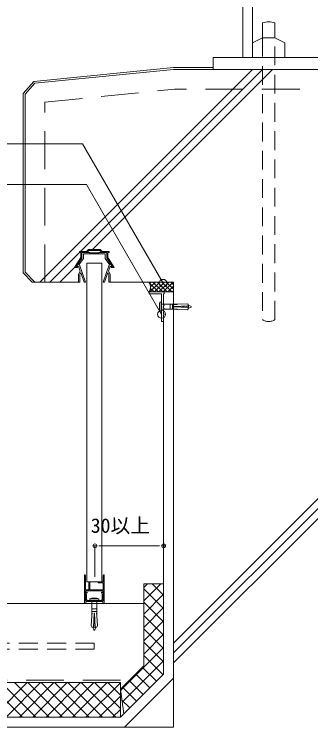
# Model space of a CAD drawing. Units: millimetres, scale not verified. Extents: x -1380 to 1380, y -955 to 955.
# Drawn here: x -311 to -11, y -410 to 311 of the extents above; entities that cross this region are included whole.
import ezdxf
from ezdxf.enums import TextEntityAlignment as Align

# ---------------------------------------------------------------- set-up
doc = ezdxf.new("R2010")
doc.units = ezdxf.units.MM
doc.header["$LTSCALE"] = 3
doc.linetypes.add('USER1', pattern=[19.05, 12.7, -6.35])
doc.linetypes.add('USER2', pattern=[9.525, 6.35, -3.175])
for name, color, linetype, lineweight in [('0-0_0', 7, 'Continuous', 9), ('0-1_HATCH', 9, 'Continuous', 18), ('0-3_KUTAI', 3, 'Continuous', 18), ('0-4_BOUSUI', 1, 'Continuous', 18), ('0-5_MOJI', 7, 'Continuous', 18), ('0-6_sunpo', 7, 'Continuous', 18), ('0-7_KANAMONO_SCREW', 4, 'Continuous', 18), ('0-8_dannnetu', 6, 'Continuous', 18), ('0-9_KANAMONO', 4, 'Continuous', 18), ('0-B_TENSEN', 4, 'USER2', 18), ('0-C_BUHIN', 7, 'Continuous', 9), ('0-D_bousui2', 7, 'USER1', 9)]:
    doc.layers.add(name, color=color, linetype=linetype, lineweight=lineweight)
doc.styles.add('ＭＳ ゴシック', font='')
doc.styles.get('ＭＳ ゴシック').set_extended_font_data('MS Gothic')

# ---------------------------------------------------------------- blocks, each defined once
blk = doc.blocks.new('_DOT')
at = {"layer": '0-0_0'}
for p, q in [((-0.5, 0), (-1, 0)), ((0.25, 0), (-0.25, 0))]:
    blk.add_line(p, q, dxfattribs=at)
blk.add_circle((0, 0), 0.25, dxfattribs=at)

msp = doc.modelspace()

# ---------------------------------------------------------------- linework, layer by layer
at = {"layer": '0-1_HATCH'}
for p, q in [((-284.957, 40.031), (-69.957, 255.031)), ((-243.957, 71.031), (-59.957, 255.031)), ((-231.957, 73.031), (-49.957, 255.031)), ((-274.957, 40.031), (-244.957, 70.031)), ((-264.957, 40.031), (-249.457, 55.531)), ((-165.154, 30.031), (-174.457, 39.334)), ((-174.063, 38.637), (-172.669, 40.031)), ((-173.689, 30.031), (-163.689, 40.031)), ((-173.126, 35.084), (-168.179, 40.031)), ((-160.664, 30.031), (-170.664, 40.031)), ((-169.198, 30.031), (-159.198, 40.031)), ((-156.174, 30.031), (-166.174, 40.031)), ((-164.708, 30.031), (-154.708, 40.031)), ((-151.684, 30.031), (-161.684, 40.031)), ((-160.218, 30.031), (-150.218, 40.031)), ((-149.957, 32.794), (-157.194, 40.031)), ((-149.957, 37.284), (-152.703, 40.031)), ((-174.134, 30.031), (-174.335, 30.231)), ((-169.644, 30.031), (-173.187, 33.574)), ((-155.728, 30.031), (-149.957, 35.802)), ((-151.238, 30.031), (-149.957, 31.312)), ((-149.957, -324.969), (150.043, -24.969)), ((-149.957, -334.969), (150.043, -34.969)), ((-149.957, -344.969), (150.043, -44.969)), ((-179.957, -268.704), (-176.222, -264.969)), ((-179.957, -282.174), (-162.751, -264.969)), ((-159.957, -276.613), (-171.601, -264.969)), ((-159.957, -290.084), (-179.957, -270.084)), ((-179.957, -295.645), (-159.957, -275.645)), ((-159.957, -303.554), (-179.957, -283.554)), ((-179.957, -309.115), (-159.957, -289.115)), ((-159.957, -317.025), (-179.957, -297.025)), ((-179.957, -322.585), (-159.957, -302.585)), ((-159.957, -330.495), (-179.957, -310.495)), ((-179.957, -336.056), (-159.957, -316.056)), ((-159.957, -343.965), (-179.957, -323.965)), ((-203.413, -372.983), (-159.957, -329.526)), ((-160.51, -356.883), (-179.957, -337.436)), ((-201.75, -384.789), (-159.957, -342.997)), ((-167.245, -363.618), (-181.387, -349.476)), ((-173.98, -370.353), (-188.122, -356.211)), ((-302.587, -399.969), (-337.587, -364.969)), ((-332.685, -399.969), (-297.685, -364.969)), ((-289.117, -399.969), (-324.117, -364.969)), ((-319.215, -399.969), (-284.215, -364.969)), ((-275.647, -399.969), (-310.647, -364.969)), ((-305.744, -399.969), (-270.744, -364.969)), ((-262.176, -399.969), (-297.176, -364.969)), ((-292.274, -399.969), (-257.274, -364.969)), ((-248.706, -399.969), (-283.706, -364.969)), ((-278.804, -399.969), (-243.804, -364.969)), ((-235.236, -399.969), (-270.236, -364.969)), ((-265.333, -399.969), (-230.333, -364.969)), ((-221.765, -399.969), (-256.765, -364.969)), ((-251.863, -399.969), (-216.863, -364.969)), ((-208.295, -399.969), (-243.295, -364.969)), ((-238.392, -399.969), (-203.596, -365.173)), ((-203.596, -391.197), (-229.824, -364.969)), ((-203.596, -377.727), (-216.354, -364.969)), ((-180.716, -377.088), (-194.858, -362.946)), ((-187.451, -383.823), (-201.593, -369.681)), ((-224.922, -399.969), (-203.596, -378.643)), ((-194.186, -390.559), (-202.044, -382.701)), ((-211.452, -399.969), (-203.596, -392.114))]:
    msp.add_line(p, q, dxfattribs=at)
at = {"layer": '0-3_KUTAI'}
for p, q in [((150.043, 255.031), (-149.957, 255.031)), ((-495.957, -284.969), (-179.957, -284.969)), ((-199.454, -409.969), (-149.957, -360.471))]:
    msp.add_line(p, q, dxfattribs=at)
at = {"layer": '0-3_KUTAI', "linetype": 'USER1'}
msp.add_line((149.046, 235.031), (-148.959, 235.031), dxfattribs=at)
at = {"layer": '0-3_KUTAI'}
for points in [[(-299.957, 50.031), (-299.957, 230.031), (-290.006, 241.026), (-149.957, 255.031)], [(-245.957, 40.031), (-289.957, 40.031), (-299.957, 50.031)], [(-899.957, -409.969), (-149.957, -409.969), (-149.957, 40.031), (-213.957, 40.031)]]:
    msp.add_lwpolyline(points, dxfattribs=at)
at = {"layer": '0-3_KUTAI', "linetype": 'USER1'}
msp.add_lwpolyline([(-279.957, 40.031), (-279.957, 221.931), (-148.959, 235.031)], dxfattribs=at)
at = {"layer": '0-4_BOUSUI'}
for p, q in [((-109.957, 257.031), (-150.056, 257.031)), ((-289.957, 40.031), (-292.785, 40.031)), ((-159.957, 30.031), (-149.957, 30.031)), ((-159.957, 30.031), (-149.957, 30.031))]:
    msp.add_line(p, q, dxfattribs=at)
for points in [[(-292.785, 40.031), (-301.957, 49.203), (-301.957, 230.802), (-290.972, 242.94), (-150.056, 257.031)], [(-899.957, -399.969), (-203.596, -399.969), (-159.957, -356.329), (-159.957, 0.031)]]:
    msp.add_lwpolyline(points, dxfattribs=at)
msp.add_arc((-181.861, 34.682), 8.744, 327.86254, 37.71373, dxfattribs=at)
at = {"layer": '0-5_MOJI'}
for points in [[(-357.315, 179.854), (-241.885, 179.854), (-160.441, 38.788)], [(-354.53, 138.652), (-237.732, 138.652), (-161.957, 7.406)]]:
    msp.add_lwpolyline(points, dxfattribs=at)
for centre in [(-160.441, 38.788), (-161.957, 7.406)]:
    msp.add_circle(centre, 4, dxfattribs=at)
at = {"layer": '0-6_sunpo'}
for p, q in [((-229.333, -257.969), (-229.333, -226.637)), ((-167.957, -226.637), (-221.333, -226.637)), ((-159.957, -259.969), (-159.957, -226.637))]:
    msp.add_line(p, q, dxfattribs=at)
at = {"layer": '0-7_KANAMONO_SCREW'}
for p, q in [((-164.04, 18.573), (-164.248, 17.531)), ((-164.248, 12.531), (-164.248, 17.531)), ((-164.04, 11.489), (-164.04, 18.573)), ((-164.04, 18.573), (-163.623, 18.573)), ((-163.623, 19.614), (-163.623, 10.448)), ((-161.957, 19.614), (-163.623, 19.614)), ((-161.957, 19.614), (-161.957, 18.364)), ((-161.957, 18.364), (-161.957, 11.698)), ((-161.123, 17.531), (-149.301, 17.531)), ((-153.467, 17.531), (-153.467, 12.531)), ((-150.967, 17.531), (-150.967, 12.531)), ((-149.292, 17.323), (-149.301, 17.531)), ((-149.301, 15.239), (-135.134, 15.864)), ((-149.301, 15.239), (-149.301, 14.823)), ((-149.301, 14.823), (-135.134, 14.198)), ((-149.292, 17.323), (-146.378, 17.452)), ((-149.093, 17.54), (-146.595, 17.65)), ((-149.083, 17.332), (-149.093, 17.54)), ((-148.563, 15.272), (-148.682, 14.795)), ((-147.299, 15.328), (-147.446, 14.741)), ((-146.586, 17.442), (-146.595, 17.65)), ((-146.387, 17.66), (-136.283, 18.105)), ((-146.378, 17.452), (-146.387, 17.66)), ((-146.035, 15.384), (-146.21, 14.686)), ((-144.771, 15.439), (-144.973, 14.632)), ((-143.507, 15.495), (-143.737, 14.577)), ((-142.243, 15.551), (-142.5, 14.523)), ((-140.979, 15.607), (-141.264, 14.468)), ((-139.716, 15.662), (-140.028, 14.414)), ((-138.452, 15.718), (-138.791, 14.359)), ((-137.188, 15.774), (-137.555, 14.305)), ((-135.924, 15.83), (-136.319, 14.25)), ((-135.134, 16.626), (-132.214, 15.416)), ((-134.537, 16.378), (-135.134, 13.988)), ((-135.134, 13.437), (-132.214, 14.646)), ((-164.248, 12.531), (-164.04, 11.489)), ((-163.623, 11.489), (-164.04, 11.489)), ((-163.623, 10.448), (-161.957, 10.448)), ((-161.957, 11.698), (-161.957, 10.448)), ((-161.123, 12.531), (-149.301, 12.531)), ((-149.292, 12.739), (-149.301, 12.531)), ((-149.292, 12.739), (-146.378, 12.611)), ((-149.083, 12.73), (-149.093, 12.522)), ((-149.093, 12.522), (-146.595, 12.412)), ((-146.586, 12.62), (-146.595, 12.412)), ((-146.378, 12.611), (-146.387, 12.403)), ((-146.387, 12.403), (-136.283, 11.957)), ((-135.134, 12.531), (-136.283, 11.957)), ((-135.134, 14.198), (-135.134, 12.531)), ((-225.373, -280.302), (-234.54, -280.302)), ((-234.54, -280.302), (-234.54, -281.969)), ((-232.457, -279.677), (-233.498, -279.886)), ((-233.498, -279.886), (-226.415, -279.886)), ((-233.498, -280.302), (-233.498, -279.886)), ((-232.457, -279.677), (-227.457, -279.677)), ((-226.415, -279.886), (-227.457, -279.677)), ((-226.415, -279.886), (-226.415, -280.302)), ((-225.373, -281.969), (-225.373, -280.302)), ((-233.29, -281.969), (-234.54, -281.969)), ((-226.623, -281.969), (-233.29, -281.969)), ((-232.457, -282.802), (-232.457, -294.625)), ((-227.457, -282.802), (-227.457, -294.625)), ((-225.373, -281.969), (-226.623, -281.969)), ((-232.466, -294.833), (-232.576, -297.331)), ((-232.258, -294.842), (-232.466, -294.833)), ((-227.457, -290.458), (-232.457, -290.458)), ((-227.457, -292.958), (-232.457, -292.958)), ((-232.249, -294.634), (-232.457, -294.625)), ((-232.249, -294.634), (-232.377, -297.548)), ((-230.165, -294.625), (-230.79, -308.792)), ((-229.716, -295.362), (-230.192, -295.243)), ((-229.748, -294.625), (-230.165, -294.625)), ((-229.748, -294.625), (-229.123, -308.792)), ((-227.665, -294.634), (-227.457, -294.625)), ((-227.665, -294.634), (-227.536, -297.548)), ((-227.656, -294.842), (-227.448, -294.833)), ((-227.448, -294.833), (-227.337, -297.331)), ((-232.585, -297.539), (-233.031, -307.643)), ((-232.377, -297.548), (-232.585, -297.539)), ((-232.368, -297.34), (-232.576, -297.331)), ((-229.437, -301.682), (-230.465, -301.425)), ((-229.493, -300.418), (-230.41, -300.189)), ((-229.549, -299.154), (-230.356, -298.952)), ((-229.604, -297.89), (-230.301, -297.716)), ((-229.66, -296.626), (-230.247, -296.48)), ((-227.545, -297.34), (-227.337, -297.331)), ((-227.536, -297.548), (-227.328, -297.539)), ((-227.328, -297.539), (-226.882, -307.643)), ((-232.457, -308.792), (-233.031, -307.643)), ((-230.79, -308.792), (-232.457, -308.792)), ((-231.551, -308.792), (-230.342, -311.712)), ((-228.61, -309.389), (-230.999, -308.792)), ((-229.158, -308.002), (-230.738, -307.607)), ((-229.214, -306.738), (-230.683, -306.371)), ((-229.27, -305.474), (-230.629, -305.134)), ((-229.325, -304.21), (-230.574, -303.898)), ((-229.381, -302.946), (-230.52, -302.661)), ((-228.362, -308.792), (-229.572, -311.712))]:
    msp.add_line(p, q, dxfattribs=at)
for points in [[(-135.134, 15.864), (-135.134, 17.531), (-136.283, 18.105)], [(-229.123, -308.792), (-227.457, -308.792), (-226.882, -307.643)]]:
    msp.add_lwpolyline(points, dxfattribs=at)
for centre, radius, start, end in [((-161.123, 18.364), 0.833, 180, 270), ((-132.373, 15.031), 0.417, 292.5, 67.5), ((-161.123, 11.698), 0.833, 90, 180), ((-233.29, -282.802), 0.833, 0, 90), ((-226.623, -282.802), 0.833, 90, 180), ((-229.957, -311.552), 0.417, 202.5, 337.5)]:
    msp.add_arc(centre, radius, start, end, dxfattribs=at)
at = {"layer": '0-8_dannnetu'}
for p, q in [((-179.957, -264.969), (-159.957, -264.969)), ((-899.957, -364.969), (-203.596, -364.969)), ((-203.596, -399.969), (-203.596, -364.969)), ((-203.596, -371.685), (-200.103, -396.475))]:
    msp.add_line(p, q, dxfattribs=at)
msp.add_lwpolyline([(-203.596, -371.685), (-179.957, -348.045), (-179.957, -264.969)], dxfattribs=at)
at = {"layer": '0-9_KANAMONO'}
for p, q in [((-79.957, 267.031), (-79.957, 540.031)), ((-69.957, 267.031), (-69.957, 540.031)), ((-59.957, 302.031), (-59.957, 287.031)), ((-47.457, 287.031), (-47.457, 302.031)), ((-217.457, 70.031), (-224.957, 70.031)), ((-161.957, 14.781), (-161.788, 14.843)), ((-239.957, -281.669), (-239.957, -256.469)), ((-239.457, -255.969), (-239.457, -255.969)), ((-219.957, -256.469), (-219.957, -281.669)), ((-225.957, -263.669), (-225.957, -263.269)), ((-238.957, -280.52), (-238.957, -276.552)), ((-237.957, -276.552), (-237.957, -279.983)), ((-221.957, -279.983), (-221.957, -276.552)), ((-220.957, -276.552), (-220.957, -280.52)), ((-239.957, -284.669), (-239.957, -282.269)), ((-239.657, -281.969), (-238.957, -281.969)), ((-238.957, -281.969), (-239.657, -281.969)), ((-238.957, -284.969), (-239.657, -284.969)), ((-237.081, -281.969), (-222.833, -281.969)), ((-220.957, -281.969), (-219.957, -281.969)), ((-220.257, -281.969), (-220.957, -281.969)), ((-220.257, -284.969), (-220.957, -284.969)), ((-219.957, -281.969), (-219.957, -284.669))]:
    msp.add_line(p, q, dxfattribs=at)
at = {"layer": '0-9_KANAMONO', "linetype": 'USER2'}
for p, q in [((-59.957, 287.031), (-59.957, 2.031)), ((-47.457, 2.031), (-47.457, 287.031))]:
    msp.add_line(p, q, dxfattribs=at)
at = {"layer": '0-9_KANAMONO'}
for points in [[(-69.957, 267.031), (-69.957, 282.031), (-59.957, 287.031), (-47.457, 287.031), (-37.457, 282.031), (-37.457, 267.031)], [(-109.957, 267.031), (110.043, 267.031), (110.043, 255.031), (-109.957, 255.031)], [(-229.957, 72.031), (-224.371, 72.031), (-222.371, 70.031), (-217.207, 70.031), (-217.207, 64.444), (-211.457, 55.531), (-212.957, 55.531), (-212.957, 54.731), (-209.957, 54.731), (-216.207, 64.731), (-216.207, 70.031), (-214.957, 70.031), (-214.957, 71.031), (-221.957, 71.031), (-223.957, 73.031), (-229.957, 73.031), (-235.957, 73.031), (-237.957, 71.031), (-244.957, 71.031), (-244.957, 70.031), (-243.707, 70.031), (-243.707, 64.731), (-249.957, 54.731), (-246.957, 54.731), (-246.957, 55.531), (-248.457, 55.531), (-242.707, 64.444), (-242.707, 70.031), (-237.542, 70.031), (-235.542, 72.031)]]:
    msp.add_lwpolyline(points, close=True, dxfattribs=at)
for points in [[(-224.957, 70.031), (-225.357, 69.631), (-234.557, 69.631), (-234.957, 70.031), (-242.457, 70.031), (-242.457, 64.031), (-248.457, 55.531), (-245.855, 56.216), (-244.137, 51.183), (-245.957, 48.031), (-245.957, 40.031), (-244.657, 40.031), (-244.657, 47.683), (-243.579, 49.549), (-240.33, 40.031), (-238.957, 40.031), (-244.93, 57.531), (-245.62, 57.296), (-241.057, 63.76), (-241.057, 68.531), (-234.957, 68.531), (-234.757, 68.731), (-225.157, 68.731), (-224.957, 68.531), (-218.857, 68.531), (-218.857, 63.76), (-214.293, 57.296), (-214.983, 57.531), (-220.957, 40.031), (-219.583, 40.031), (-216.334, 49.549), (-215.257, 47.683), (-215.257, 40.031), (-213.957, 40.031), (-213.957, 48.031), (-215.776, 51.183), (-214.059, 56.216), (-211.457, 55.531), (-217.457, 64.031), (-217.457, 70.031)], [(-161.788, 15.219), (-161.957, 15.281), (-161.957, 28.031), (-174.457, 28.031), (-174.457, 30.031), (-159.457, 30.031), (-159.457, 28.031), (-159.957, 28.031), (-159.957, 17.031), (-159.531, 16.687)], [(-159.531, 4.376), (-159.957, 4.031), (-159.957, 0.031), (-161.957, 0.031), (-161.957, 14.781)], [(-159.531, 16.376), (-159.957, 16.031), (-159.957, 14.031), (-159.531, 13.687)], [(-159.531, 13.376), (-159.957, 13.031), (-159.957, 11.031), (-159.531, 10.687)], [(-159.531, 10.376), (-159.957, 10.031), (-159.957, 8.031), (-159.531, 7.687)], [(-159.531, 7.376), (-159.957, 7.031), (-159.957, 5.031), (-159.531, 4.687)], [(-238.957, -256.469), (-238.957, -270.969), (-235.457, -270.969), (-235.457, -263.469)], [(-225.657, -262.969), (-220.957, -262.969), (-220.957, -256.469)], [(-234.457, -263.469), (-234.457, -270.969), (-220.957, -270.969), (-220.957, -263.969), (-225.657, -263.969)], [(-220.957, -280.769), (-220.957, -271.969), (-238.957, -271.969), (-238.957, -280.769)], [(-230.415, -282.969), (-238.657, -282.969), (-238.657, -284.669)], [(-221.257, -284.669), (-221.257, -282.969), (-229.498, -282.969)]]:
    msp.add_lwpolyline(points, dxfattribs=at)
for centre, radius, start, end in [((-53.707, 285.974), 17.23, 68.7317, 111.2683), ((-161.857, 15.031), 0.2, 290.2297, 69.7703), ((-159.657, 16.531), 0.2, 308.97666, 51.02334), ((-159.657, 13.531), 0.2, 308.97666, 51.02334), ((-159.657, 10.531), 0.2, 308.97666, 51.02334), ((-159.657, 7.531), 0.2, 308.97666, 51.02334), ((-159.657, 4.531), 0.2, 308.97666, 51.02334), ((-239.457, -256.469), 0.5, 90, 180), ((-239.457, -256.469), 0.5, 0, 90), ((-220.457, -256.469), 0.5, 90, 180), ((-220.457, -256.469), 0.5, 0, 90), ((-234.957, -263.469), 0.5, 90, 180), ((-234.957, -263.469), 0.5, 0, 90), ((-225.657, -263.269), 0.3, 90, 180), ((-225.657, -263.669), 0.3, 180, 270), ((-234.015, -276.534), 4.942, 144.75743, 180.21232), ((-237.642, -273.969), 0.5, 48.59038, 144.96975), ((-237.642, -273.969), 0.5, 324.96975, 48.59038), ((-222.272, -273.969), 0.5, 131.40962, 215.03025), ((-222.272, -273.969), 0.5, 35.03025, 131.40962), ((-225.957, -276.552), 5, 0, 35.03025), ((-238.669, -280.529), 0.287, 178.22094, 252.30783), ((-238.957, -281.369), 0.6, 270, 90), ((-238.957, -281.369), 0.6, 270, 70.52878), ((-234.031, -276.529), 3.926, 144.62785, 180.3419), ((-237.641, -279.976), 0.316, 181.26941, 225.55703), ((-238.957, -281.369), 1.6, 350.91528, 46.82645), ((-225.957, -276.552), 4, 0, 35.03025), ((-220.957, -281.369), 1.6, 133.17355, 189.08472), ((-222.303, -279.963), 0.347, 316.48975, 356.6838), ((-220.957, -281.369), 0.6, 90, 270), ((-220.957, -281.369), 0.6, 109.47122, 270), ((-221.267, -280.513), 0.311, 290.86673, 358.60449), ((-239.657, -281.669), 0.3, 180, 270), ((-239.657, -282.269), 0.3, 90, 180), ((-239.657, -284.669), 0.3, 180, 270), ((-238.957, -284.669), 0.3, 270, 0), ((-237.088, -281.676), 0.293, 169.37723, 271.53805), ((-229.957, -283.169), 0.5, 23.57818, 156.42182), ((-222.829, -281.672), 0.297, 269.33585, 9.74887), ((-220.957, -284.669), 0.3, 180, 270), ((-220.257, -281.669), 0.3, 270, 0), ((-220.257, -284.669), 0.3, 270, 360)]:
    msp.add_arc(centre, radius, start, end, dxfattribs=at)
at = {"layer": '0-9_KANAMONO', "linetype": 'USER2'}
msp.add_arc((-53.707, 11.412), 11.273, 236.32741, 303.67259, dxfattribs=at)
at = {"layer": '0-B_TENSEN'}
for q in [(-449.957, -330.969), (-229.957, -324.969)]:
    msp.add_line((-229.957, -330.969), q, dxfattribs=at)
msp.add_lwpolyline([(-229.957, -324.969), (-449.957, -324.969), (-449.957, -330.969)], dxfattribs=at)
at = {"layer": '0-C_BUHIN'}
msp.add_lwpolyline([(-237.457, 59.231), (-237.457, -262.969), (-222.457, -262.969), (-222.457, 59.231)], close=True, dxfattribs=at)
at = {"layer": '0-D_bousui2'}
msp.add_line((-203.596, -362.469), (-899.957, -362.469), dxfattribs=at)

# ---------------------------------------------------------------- block references
at = {"layer": '0-6_sunpo', "xscale": 8, "yscale": 8, "rotation": 180}
msp.add_blockref('_DOT', (-229.333, -226.637), dxfattribs=at)
at = {"layer": '0-6_sunpo', "xscale": 8, "yscale": 8}
msp.add_blockref('_DOT', (-159.957, -226.637), dxfattribs=at)

# ---------------------------------------------------------------- texts
at = {"layer": '0-6_sunpo', "style": 'ＭＳ ゴシック'}
msp.add_text('30以上', height=14.66, dxfattribs=at).set_placement((-233.586, -217.867), align=Align.BOTTOM_LEFT)

doc.saveas('drawing.dxf')
